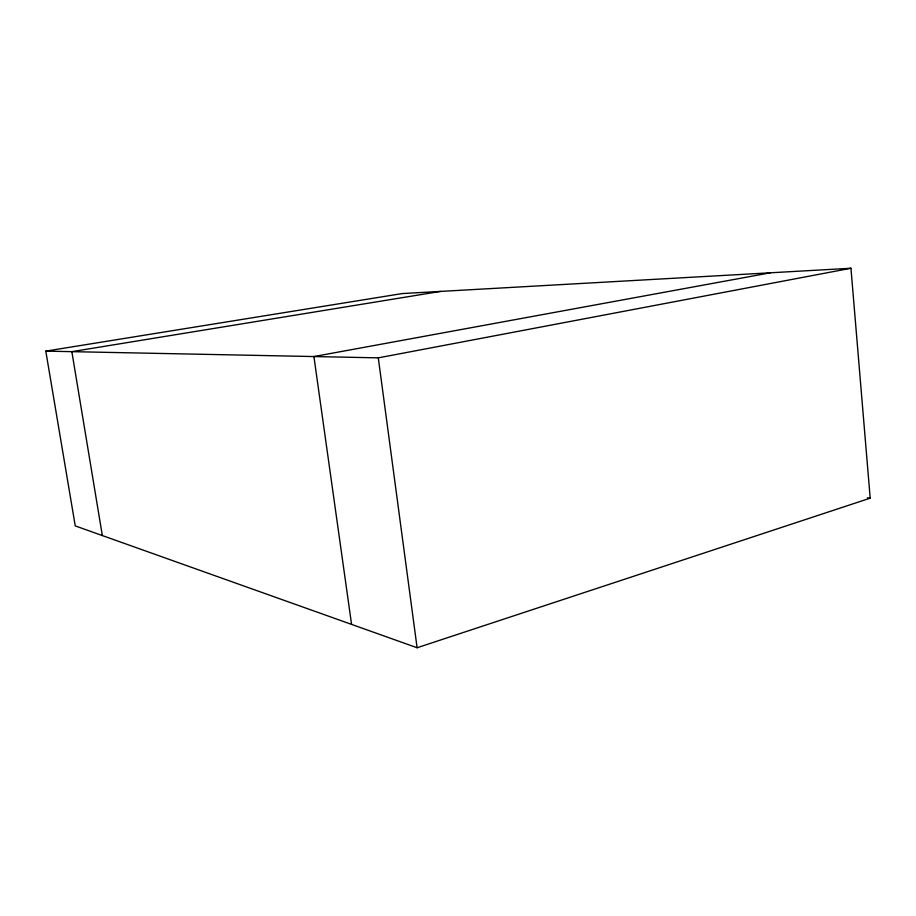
<?xml version="1.0" encoding="UTF-8"?>
<svg xmlns="http://www.w3.org/2000/svg" width="916" height="916" viewBox="0 0 916 916"><rect width="100%" height="100%" fill="white"/><g stroke="black" fill="none" stroke-linecap="round" stroke-linejoin="round"><path stroke-width="1.37" d="M417.101 647.749L870.2 498.167L850.953 268.251L402.17 293.578L45.8 351.126L75.249 525.899L417.101 647.749L378.285 357.858L45.8 351.126M378.285 357.858L850.953 268.251M770.413 272.796L313.913 356.553L351.572 624.391M440.47 291.414L71.849 351.652L102.34 535.562M867.395 497.835L870.2 498.167"/></g></svg>
